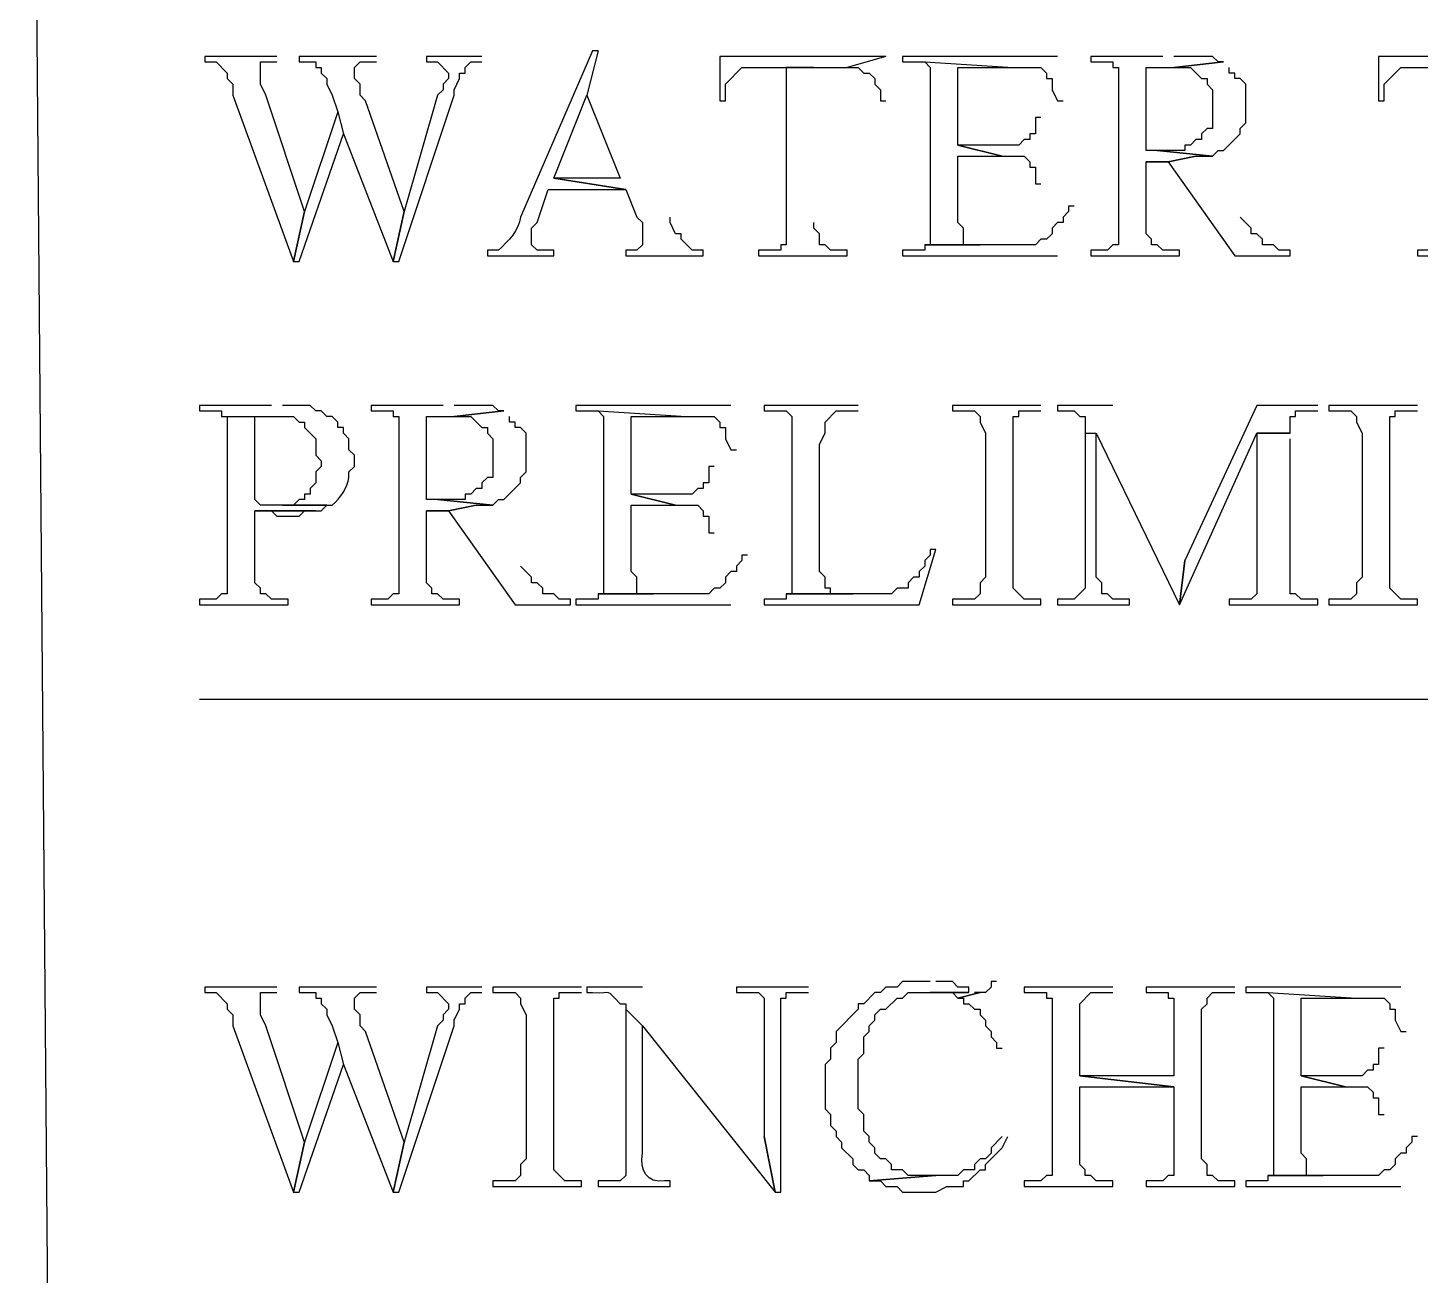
# Model space of a CAD drawing. Header units: metres. Extents: x 45 to 1207, y 17 to 774.
# Drawn here: x 935 to 995.4, y 116.9 to 170.9 of the extents above; entities that cross this region are included whole.
import ezdxf

# ---------------------------------------------------------------- set-up
doc = ezdxf.new("R2010")
doc.units = ezdxf.units.M

msp = doc.modelspace()

# ---------------------------------------------------------------- linework, layer by layer
for p, q in [((935.04, 216.72), (936.72, 17.76)), ((935.04, 216.72), (936.72, 17.76)), ((945.84, 169.68), (942.72, 169.68)), ((942.72, 169.68), (942.72, 169.44)), ((950.16, 169.68), (946.8, 169.68)), ((946.8, 169.68), (946.8, 169.44)), ((954.72, 169.68), (952.32, 169.68)), ((952.32, 169.68), (952.32, 169.44)), ((959.52, 169.92), (956.4, 162.72)), ((959.76, 169.92), (959.28, 168)), ((959.76, 169.92), (959.52, 169.92)), ((972.24, 169.68), (965.04, 169.68)), ((965.04, 169.68), (965.04, 167.76)), ((972.24, 169.68), (970.56, 169.2)), ((979.68, 169.68), (972.96, 169.68)), ((972.96, 169.68), (972.96, 169.44)), ((984.24, 169.68), (981.12, 169.68)), ((981.12, 169.68), (981.12, 169.44)), ((986.4, 169.68), (984.72, 169.68)), ((986.64, 169.44), (986.4, 169.68)), ((1000.8, 169.68), (993.6, 169.68)), ((993.6, 169.68), (993.6, 167.76)), ((942.72, 169.44), (943.2, 169.44)), ((943.2, 169.44), (943.68, 168.96)), ((945.12, 168.48), (945.12, 169.44)), ((945.12, 169.44), (945.84, 169.44)), ((946.8, 169.44), (947.52, 169.44)), ((947.52, 169.44), (947.52, 169.2)), ((947.52, 169.2), (947.76, 169.2)), ((947.76, 169.2), (947.76, 168.96)), ((949.2, 169.2), (949.44, 169.44)), ((949.2, 168.72), (949.2, 169.2)), ((949.44, 169.44), (950.16, 169.44)), ((952.32, 169.44), (952.8, 169.44)), ((952.8, 169.44), (953.28, 168.96)), ((954, 169.2), (954.24, 169.44)), ((954, 168.96), (954, 169.2)), ((954.24, 169.44), (954.72, 169.44)), ((965.28, 168.48), (966, 169.2)), ((966, 169.2), (970.56, 169.2)), ((969.12, 169.2), (967.92, 169.2)), ((967.92, 169.2), (967.92, 161.52)), ((970.56, 169.2), (971.04, 169.2)), ((971.04, 169.2), (971.28, 168.96)), ((972.96, 169.44), (973.92, 169.44)), ((973.92, 169.44), (974.16, 169.2)), ((973.92, 169.44), (977.76, 169.2)), ((975.36, 165.84), (975.36, 169.2)), ((975.36, 169.2), (977.76, 169.2)), ((977.76, 169.2), (978.96, 169.2)), ((978.96, 169.2), (979.2, 168.96)), ((981.12, 169.44), (982.08, 169.44)), ((982.08, 169.44), (982.08, 169.2)), ((982.08, 169.2), (982.32, 169.2)), ((982.32, 169.2), (982.32, 168.96)), ((983.52, 165.6), (983.52, 169.2)), ((983.52, 169.2), (984.72, 169.2)), ((986.88, 169.44), (984.72, 169.2)), ((984.72, 169.2), (986.88, 169.44)), ((984.72, 169.2), (985.44, 169.2)), ((985.44, 169.2), (985.92, 168.72)), ((986.88, 169.44), (986.64, 169.44)), ((987.12, 168.96), (987.12, 169.2)), ((993.84, 168.48), (994.56, 169.2)), ((994.56, 169.2), (999.12, 169.2)), ((943.68, 168.96), (943.68, 168.72)), ((943.68, 168.72), (943.92, 168.48)), ((943.92, 168.48), (943.92, 168)), ((945.36, 168), (945.12, 168.48)), ((947.76, 168.96), (948, 168.72)), ((948, 168.72), (948, 168.48)), ((948, 168.48), (948.24, 168)), ((949.44, 168.48), (949.2, 168.72)), ((949.44, 168), (949.44, 168.48)), ((953.28, 168.72), (953.04, 168.48)), ((953.04, 168.48), (953.04, 168.24)), ((953.28, 168.96), (953.28, 168.72)), ((953.52, 168.24), (953.76, 168.72)), ((953.76, 168.72), (953.76, 168.96)), ((953.76, 168.96), (954, 168.96)), ((965.28, 167.76), (965.28, 168.48)), ((971.28, 168.96), (971.52, 168.96)), ((971.52, 168.96), (971.76, 168.72)), ((971.76, 168.72), (971.76, 168.48)), ((971.76, 168.48), (972, 168.24)), ((979.2, 168.96), (979.2, 168.72)), ((979.2, 168.72), (979.44, 168.72)), ((979.44, 168.72), (979.44, 168.24)), ((985.92, 168.72), (986.16, 168.72)), ((986.16, 168.72), (986.16, 168.48)), ((986.16, 168.48), (986.4, 168.24)), ((987.36, 168.96), (987.12, 168.96)), ((987.36, 168.72), (987.36, 168.96)), ((987.6, 168.72), (987.36, 168.72)), ((987.84, 168.48), (987.6, 168.72)), ((993.84, 167.76), (993.84, 168.48)), ((943.92, 168), (946.56, 160.8)), ((947.04, 162.96), (945.36, 168)), ((948.24, 168), (948.48, 167.28)), ((949.68, 167.76), (949.44, 168)), ((951.12, 160.8), (953.52, 168)), ((952.8, 168), (951.36, 162.96)), ((953.04, 168.24), (952.8, 168)), ((953.52, 168), (953.52, 168.24)), ((957.84, 164.4), (959.28, 168)), ((959.28, 168), (960.72, 164.4)), ((972, 168.24), (972, 167.76)), ((979.44, 168.24), (979.68, 167.76)), ((986.4, 168.24), (986.4, 166.56)), ((948.48, 167.28), (947.04, 162.96)), ((948.48, 167.28), (948.72, 166.32)), ((951.36, 162.96), (949.68, 167.76)), ((965.04, 167.76), (965.28, 167.76)), ((972, 167.76), (972.24, 167.76)), ((979.68, 167.76), (979.92, 167.76)), ((993.6, 167.76), (993.84, 167.76)), ((978.96, 167.04), (978.72, 167.04)), ((978.72, 167.04), (978.72, 166.32)), ((987.6, 166.56), (987.84, 166.8)), ((987.84, 166.8), (987.84, 167.04)), ((946.8, 160.8), (948.72, 166.32)), ((948.72, 166.32), (950.88, 160.8)), ((978.24, 166.08), (978, 165.84)), ((978.48, 166.08), (978.24, 166.08)), ((978.72, 166.32), (978.48, 166.32)), ((978.48, 166.32), (978.48, 166.08)), ((985.68, 166.08), (985.44, 165.84)), ((985.92, 166.08), (985.68, 166.08)), ((986.16, 166.56), (985.92, 166.32)), ((985.92, 166.32), (985.92, 166.08)), ((986.4, 166.56), (986.16, 166.56)), ((986.88, 165.6), (987.6, 166.32)), ((987.6, 166.32), (987.6, 166.56)), ((978, 165.84), (975.36, 165.84)), ((975.36, 165.84), (977.28, 165.36)), ((977.28, 165.36), (975.36, 165.84)), ((984, 165.6), (983.52, 165.6)), ((985.2, 165.6), (984, 165.6)), ((984, 165.6), (986.4, 165.36)), ((986.4, 165.36), (984, 165.6)), ((985.44, 165.84), (985.2, 165.84)), ((985.2, 165.84), (985.2, 165.6)), ((986.4, 165.36), (986.64, 165.6)), ((986.64, 165.6), (986.88, 165.6)), ((975.36, 162.48), (975.36, 165.36)), ((975.36, 165.36), (977.28, 165.36)), ((977.28, 165.36), (978.24, 165.36)), ((978.24, 165.36), (978.48, 165.12)), ((978.48, 165.12), (978.48, 164.88)), ((978.48, 164.88), (978.72, 164.88)), ((978.72, 164.88), (978.72, 164.16)), ((984.48, 165.12), (983.52, 165.12)), ((983.52, 165.12), (984.24, 165.12)), ((983.52, 162), (983.52, 165.12)), ((983.52, 165.12), (984.48, 165.12)), ((985.68, 165.36), (984.48, 165.12)), ((984.48, 165.12), (985.68, 165.36)), ((984.48, 165.12), (987.36, 161.04)), ((985.68, 165.36), (986.4, 165.36)), ((960.96, 163.92), (957.84, 164.4)), ((960.72, 164.4), (957.84, 164.4)), ((957.84, 164.4), (960.96, 163.92)), ((957.12, 162.48), (957.6, 163.92)), ((957.6, 163.92), (960.96, 163.92)), ((960.96, 163.92), (961.44, 162.72)), ((978.72, 164.16), (978.96, 164.16)), ((980.4, 163.2), (980.16, 163.2)), ((980.16, 163.2), (980.16, 162.96)), ((947.04, 162.96), (946.56, 160.8)), ((946.56, 160.8), (947.04, 162.96)), ((951.36, 162.96), (950.88, 160.8)), ((950.88, 160.8), (951.36, 162.96)), ((956.88, 162.24), (957.12, 162.48)), ((961.44, 162.72), (961.68, 162.48)), ((961.68, 162.48), (961.68, 161.52)), ((962.88, 162.48), (962.88, 162.72)), ((963.12, 162), (962.88, 162.48)), ((969.12, 162.24), (969.12, 162.48)), ((975.6, 162.24), (975.36, 162.48)), ((979.68, 162.48), (979.44, 162.24)), ((979.92, 162.48), (979.68, 162.48)), ((980.16, 162.96), (979.92, 162.72)), ((979.92, 162.72), (979.92, 162.48)), ((988.08, 162.24), (987.6, 162.72)), ((956.88, 161.52), (956.88, 162.24)), ((963.36, 162), (963.12, 162)), ((963.36, 161.76), (963.36, 162)), ((969.36, 162), (969.12, 162.24)), ((969.36, 161.52), (969.36, 162)), ((975.6, 161.52), (975.6, 162.24)), ((979.44, 162), (979.2, 161.76)), ((979.44, 162.24), (979.44, 162)), ((983.76, 161.76), (983.52, 162)), ((988.08, 162), (988.08, 162.24)), ((988.32, 162), (988.08, 162)), ((988.56, 161.76), (988.32, 162)), ((955.44, 161.28), (954.96, 161.28)), ((954.96, 161.28), (954.96, 161.04)), ((957.12, 161.28), (956.88, 161.52)), ((957.84, 161.28), (957.12, 161.28)), ((957.84, 161.04), (957.84, 161.28)), ((961.44, 161.28), (960.96, 161.28)), ((960.96, 161.28), (960.96, 161.04)), ((961.68, 161.52), (961.44, 161.28)), ((963.84, 161.28), (963.36, 161.76)), ((964.32, 161.28), (963.84, 161.28)), ((964.32, 161.04), (964.32, 161.28)), ((967.68, 161.28), (966.72, 161.28)), ((966.72, 161.28), (966.72, 161.04)), ((967.92, 161.52), (967.68, 161.52)), ((967.68, 161.52), (967.68, 161.28)), ((969.6, 161.52), (969.36, 161.52)), ((969.84, 161.28), (969.6, 161.52)), ((970.56, 161.28), (969.84, 161.28)), ((970.56, 161.04), (970.56, 161.28)), ((973.92, 161.28), (972.96, 161.28)), ((972.96, 161.28), (972.96, 161.04)), ((978.72, 161.52), (973.92, 161.52)), ((973.92, 161.52), (973.92, 161.28)), ((974.16, 161.52), (973.92, 161.52)), ((973.92, 161.52), (976.32, 161.52)), ((974.16, 161.76), (974.16, 161.52)), ((976.32, 161.52), (975.6, 161.52)), ((978.96, 161.76), (978.72, 161.52)), ((979.2, 161.76), (978.96, 161.76)), ((981.84, 161.28), (981.12, 161.28)), ((981.12, 161.28), (981.12, 161.04)), ((982.08, 161.52), (981.84, 161.28)), ((982.32, 161.52), (982.08, 161.52)), ((982.32, 161.76), (982.32, 161.52)), ((983.76, 161.52), (983.76, 161.76)), ((984, 161.52), (983.76, 161.52)), ((984.24, 161.28), (984, 161.52)), ((984.96, 161.28), (984.24, 161.28)), ((984.96, 161.04), (984.96, 161.28)), ((988.56, 161.52), (988.56, 161.76)), ((989.04, 161.52), (988.56, 161.52)), ((989.28, 161.28), (989.04, 161.52)), ((989.76, 161.28), (989.28, 161.28)), ((989.76, 161.04), (989.76, 161.28)), ((996.24, 161.28), (995.28, 161.28)), ((995.28, 161.28), (995.28, 161.04)), ((946.56, 160.8), (946.8, 160.8)), ((950.88, 160.8), (951.12, 160.8)), ((954.96, 161.04), (957.84, 161.04)), ((960.96, 161.04), (964.32, 161.04)), ((966.72, 161.04), (970.56, 161.04)), ((972.96, 161.04), (979.68, 161.04)), ((981.12, 161.04), (984.96, 161.04)), ((987.36, 161.04), (989.76, 161.04)), ((995.28, 161.04), (999.12, 161.04)), ((945.6, 154.56), (942.48, 154.56)), ((942.48, 154.56), (942.48, 154.32)), ((947.28, 154.56), (946.08, 154.56)), ((947.52, 154.32), (947.28, 154.56)), ((953.04, 154.56), (949.92, 154.56)), ((949.92, 154.56), (949.92, 154.32)), ((955.2, 154.56), (953.52, 154.56)), ((955.44, 154.32), (955.2, 154.56)), ((965.52, 154.56), (958.8, 154.56)), ((958.8, 154.56), (958.8, 154.32)), ((971.04, 154.56), (966.96, 154.56)), ((966.96, 154.56), (966.96, 154.32)), ((978.96, 154.56), (975.12, 154.56)), ((975.12, 154.56), (975.12, 154.32)), ((982.08, 154.56), (979.68, 154.56)), ((979.68, 154.56), (979.68, 154.32)), ((988.32, 154.56), (985.2, 147.84)), ((990.96, 154.56), (988.32, 154.56)), ((995.28, 154.56), (991.44, 154.56)), ((991.44, 154.56), (991.44, 154.32)), ((942.48, 154.32), (943.44, 154.32)), ((943.44, 154.32), (943.44, 154.08)), ((943.44, 154.08), (943.68, 154.08)), ((943.44, 154.08), (946.56, 154.08)), ((943.68, 154.08), (943.68, 153.84)), ((944.88, 150.48), (944.88, 154.08)), ((944.88, 154.08), (945.84, 154.08)), ((946.56, 154.08), (946.8, 153.84)), ((947.76, 154.32), (947.52, 154.32)), ((948, 154.08), (947.76, 154.32)), ((948.24, 154.08), (948, 154.08)), ((948.48, 153.84), (948.24, 154.08)), ((949.92, 154.32), (950.88, 154.32)), ((950.88, 154.32), (950.88, 154.08)), ((950.88, 154.08), (951.12, 154.08)), ((951.12, 154.08), (951.12, 153.84)), ((952.32, 150.48), (952.32, 154.08)), ((952.32, 154.08), (953.52, 154.08)), ((955.68, 154.32), (953.52, 154.08)), ((953.52, 154.08), (955.68, 154.32)), ((953.52, 154.08), (954.24, 154.08)), ((954.24, 154.08), (954.72, 153.6)), ((955.68, 154.32), (955.44, 154.32)), ((955.92, 153.84), (955.92, 154.08)), ((958.8, 154.32), (959.76, 154.32)), ((959.76, 154.32), (960, 154.08)), ((959.76, 154.32), (963.6, 154.08)), ((961.2, 150.72), (961.2, 154.08)), ((961.2, 154.08), (963.6, 154.08)), ((963.6, 154.08), (964.8, 154.08)), ((964.8, 154.08), (965.04, 153.84)), ((966.96, 154.32), (967.92, 154.32)), ((967.92, 154.32), (968.16, 154.08)), ((968.16, 154.08), (968.16, 146.4)), ((969.6, 153.84), (970.08, 154.32)), ((970.08, 154.32), (971.04, 154.32)), ((975.12, 154.32), (976.08, 154.32)), ((976.08, 154.32), (976.32, 154.08)), ((976.32, 154.08), (976.32, 153.84)), ((977.76, 146.64), (977.76, 154.08)), ((977.76, 154.08), (978, 154.08)), ((978, 154.08), (978, 154.32)), ((978, 154.32), (978.96, 154.32)), ((979.68, 154.32), (980.4, 154.32)), ((980.4, 154.32), (980.64, 154.08)), ((980.64, 154.08), (980.88, 154.08)), ((980.88, 154.08), (980.88, 153.36)), ((989.76, 153.36), (989.76, 154.08)), ((989.76, 154.08), (990, 154.08)), ((990, 154.08), (990, 154.32)), ((990, 154.32), (990.96, 154.32)), ((991.44, 154.32), (992.4, 154.32)), ((992.4, 154.32), (992.64, 154.08)), ((992.64, 154.08), (992.64, 153.84)), ((994.08, 146.64), (994.08, 154.08)), ((994.08, 154.08), (994.32, 154.08)), ((994.32, 154.08), (994.32, 154.32)), ((994.32, 154.32), (995.28, 154.32)), ((946.8, 153.84), (947.04, 153.84)), ((947.04, 153.84), (947.04, 153.6)), ((947.04, 153.6), (947.52, 153.12)), ((948.48, 153.6), (948.48, 153.84)), ((948.72, 153.6), (948.48, 153.6)), ((948.72, 153.36), (948.72, 153.6)), ((948.96, 153.12), (948.72, 153.36)), ((954.72, 153.6), (954.96, 153.6)), ((954.96, 153.6), (954.96, 153.36)), ((954.96, 153.36), (955.2, 153.12)), ((956.16, 153.84), (955.92, 153.84)), ((956.16, 153.6), (956.16, 153.84)), ((956.4, 153.6), (956.16, 153.6)), ((956.64, 153.36), (956.4, 153.6)), ((965.04, 153.84), (965.04, 153.6)), ((965.04, 153.6), (965.28, 153.6)), ((965.28, 153.6), (965.28, 153.12)), ((969.36, 152.88), (969.6, 153.36)), ((969.6, 153.36), (969.6, 153.84)), ((976.32, 153.84), (976.56, 153.36)), ((976.56, 153.36), (976.56, 147.12)), ((980.88, 153.36), (980.88, 146.64)), ((980.88, 153.36), (981.36, 153.36)), ((981.36, 147.12), (981.36, 153.36)), ((981.36, 153.36), (984.96, 145.92)), ((984.96, 145.92), (988.32, 153.36)), ((989.76, 153.36), (988.32, 153.36)), ((988.32, 153.36), (988.32, 146.4)), ((988.32, 153.36), (989.76, 153.36)), ((992.64, 153.84), (992.88, 153.36)), ((992.88, 153.36), (992.88, 147.12)), ((947.52, 153.12), (947.52, 152.4)), ((948.96, 152.64), (948.96, 153.12)), ((955.2, 153.12), (955.2, 151.44)), ((965.28, 153.12), (965.52, 152.64)), ((969.36, 147.36), (969.36, 152.88)), ((989.76, 146.4), (989.76, 153.12)), ((947.52, 152.4), (947.76, 152.16)), ((947.76, 152.16), (947.76, 151.92)), ((949.2, 152.4), (948.96, 152.64)), ((949.2, 151.92), (949.2, 152.4)), ((965.52, 152.64), (965.76, 152.64)), ((947.76, 151.92), (947.52, 151.68)), ((947.52, 151.68), (947.52, 151.2)), ((948.96, 151.68), (949.2, 151.92)), ((948.96, 151.44), (948.96, 151.68)), ((956.4, 151.44), (956.64, 151.68)), ((956.64, 151.68), (956.64, 151.92)), ((964.8, 151.92), (964.56, 151.92)), ((964.56, 151.92), (964.56, 151.2)), ((947.52, 151.2), (947.28, 150.96)), ((947.28, 150.96), (947.28, 150.72)), ((954.48, 150.96), (954.24, 150.72)), ((954.72, 150.96), (954.48, 150.96)), ((954.96, 151.44), (954.72, 151.2)), ((954.72, 151.2), (954.72, 150.96)), ((955.2, 151.44), (954.96, 151.44)), ((955.68, 150.48), (956.4, 151.2)), ((956.4, 151.2), (956.4, 151.44)), ((964.08, 150.96), (963.84, 150.72)), ((964.32, 150.96), (964.08, 150.96)), ((964.56, 151.2), (964.32, 151.2)), ((964.32, 151.2), (964.32, 150.96)), ((945.12, 150.24), (944.88, 150.48)), ((946.8, 150.48), (946.56, 150.24)), ((947.04, 150.48), (946.8, 150.48)), ((947.28, 150.72), (947.04, 150.72)), ((947.04, 150.72), (947.04, 150.48)), ((952.8, 150.48), (952.32, 150.48)), ((954, 150.48), (952.8, 150.48)), ((952.8, 150.48), (955.2, 150.24)), ((955.2, 150.24), (952.8, 150.48)), ((954.24, 150.72), (954, 150.72)), ((954, 150.72), (954, 150.48)), ((955.2, 150.24), (955.44, 150.48)), ((955.44, 150.48), (955.68, 150.48)), ((963.84, 150.72), (961.2, 150.72)), ((961.2, 150.72), (963.12, 150.24)), ((963.12, 150.24), (961.2, 150.72)), ((947.52, 150), (944.88, 150)), ((944.88, 150), (945.6, 150)), ((944.88, 146.88), (944.88, 150)), ((944.88, 150), (947.76, 150)), ((948, 150.24), (945.12, 150.24)), ((945.6, 150), (945.84, 149.76)), ((945.84, 149.76), (946.8, 149.76)), ((946.56, 150.24), (946.08, 150.24)), ((946.08, 150.24), (948.24, 150.24)), ((946.8, 149.76), (947.04, 150)), ((947.04, 150), (947.28, 150)), ((947.76, 150), (948, 150.24)), ((953.28, 150), (952.32, 150)), ((952.32, 150), (953.04, 150)), ((952.32, 146.88), (952.32, 150)), ((952.32, 150), (953.28, 150)), ((954.48, 150.24), (953.28, 150)), ((953.28, 150), (954.48, 150.24)), ((953.28, 150), (956.16, 145.92)), ((954.48, 150.24), (955.2, 150.24)), ((961.2, 147.36), (961.2, 150.24)), ((961.2, 150.24), (963.12, 150.24)), ((963.12, 150.24), (964.08, 150.24)), ((964.08, 150.24), (964.32, 150)), ((964.32, 150), (964.32, 149.76)), ((964.32, 149.76), (964.56, 149.76)), ((964.56, 149.76), (964.56, 149.04)), ((964.56, 149.04), (964.8, 149.04)), ((966.24, 148.08), (966, 148.08)), ((966, 148.08), (966, 147.84)), ((973.68, 145.92), (974.4, 148.32)), ((974.16, 148.08), (973.92, 147.84)), ((974.4, 148.32), (974.16, 148.32)), ((974.16, 148.32), (974.16, 148.08)), ((956.88, 147.12), (956.4, 147.6)), ((961.44, 147.12), (961.2, 147.36)), ((965.52, 147.36), (965.28, 147.12)), ((965.76, 147.36), (965.52, 147.36)), ((966, 147.84), (965.76, 147.6)), ((965.76, 147.6), (965.76, 147.36)), ((969.6, 147.12), (969.36, 147.36)), ((973.92, 147.6), (973.68, 147.36)), ((973.68, 147.36), (973.68, 147.12)), ((973.92, 147.84), (973.92, 147.6)), ((984.96, 145.92), (985.2, 147.84)), ((985.2, 147.84), (984.96, 145.92)), ((945.12, 146.64), (944.88, 146.88)), ((952.56, 146.64), (952.32, 146.88)), ((956.88, 146.88), (956.88, 147.12)), ((957.12, 146.88), (956.88, 146.88)), ((957.36, 146.64), (957.12, 146.88)), ((961.44, 146.4), (961.44, 147.12)), ((965.28, 146.88), (965.04, 146.64)), ((965.28, 147.12), (965.28, 146.88)), ((969.6, 146.64), (969.6, 147.12)), ((973.44, 147.12), (973.2, 146.88)), ((973.2, 146.88), (973.2, 146.64)), ((973.68, 147.12), (973.44, 147.12)), ((976.56, 147.12), (976.32, 146.88)), ((976.32, 146.88), (976.32, 146.4)), ((981.6, 146.88), (981.36, 147.12)), ((981.6, 146.4), (981.6, 146.88)), ((992.88, 147.12), (992.64, 146.88)), ((992.64, 146.88), (992.64, 146.4)), ((943.2, 146.16), (942.48, 146.16)), ((942.48, 146.16), (942.48, 145.92)), ((943.44, 146.4), (943.2, 146.16)), ((943.68, 146.4), (943.44, 146.4)), ((943.68, 146.64), (943.68, 146.4)), ((945.12, 146.4), (945.12, 146.64)), ((945.36, 146.4), (945.12, 146.4)), ((945.6, 146.16), (945.36, 146.4)), ((946.32, 146.16), (945.6, 146.16)), ((946.32, 145.92), (946.32, 146.16)), ((950.64, 146.16), (949.92, 146.16)), ((949.92, 146.16), (949.92, 145.92)), ((950.88, 146.4), (950.64, 146.16)), ((951.12, 146.4), (950.88, 146.4)), ((951.12, 146.64), (951.12, 146.4)), ((952.56, 146.4), (952.56, 146.64)), ((952.8, 146.4), (952.56, 146.4)), ((953.04, 146.16), (952.8, 146.4)), ((953.76, 146.16), (953.04, 146.16)), ((953.76, 145.92), (953.76, 146.16)), ((957.36, 146.4), (957.36, 146.64)), ((957.84, 146.4), (957.36, 146.4)), ((958.08, 146.16), (957.84, 146.4)), ((958.56, 146.16), (958.08, 146.16)), ((958.56, 145.92), (958.56, 146.16)), ((959.76, 146.16), (958.8, 146.16)), ((958.8, 146.16), (958.8, 145.92)), ((964.56, 146.4), (959.76, 146.4)), ((959.76, 146.4), (959.76, 146.16)), ((960, 146.4), (959.76, 146.4)), ((959.76, 146.4), (962.16, 146.4)), ((960, 146.64), (960, 146.4)), ((962.16, 146.4), (961.44, 146.4)), ((964.8, 146.64), (964.56, 146.4)), ((965.04, 146.64), (964.8, 146.64)), ((967.92, 146.16), (966.96, 146.16)), ((966.96, 146.16), (966.96, 145.92)), ((972.48, 146.4), (967.92, 146.4)), ((967.92, 146.4), (967.92, 146.16)), ((968.16, 146.4), (967.92, 146.4)), ((967.92, 146.4), (970.8, 146.4)), ((969.84, 146.64), (969.6, 146.64)), ((969.84, 146.4), (969.84, 146.64)), ((970.8, 146.4), (969.84, 146.4)), ((972.72, 146.64), (972.48, 146.4)), ((973.2, 146.64), (972.72, 146.64)), ((976.08, 146.16), (975.12, 146.16)), ((975.12, 146.16), (975.12, 145.92)), ((976.32, 146.4), (976.08, 146.16)), ((978.24, 146.16), (977.76, 146.64)), ((978.96, 146.16), (978.24, 146.16)), ((978.96, 145.92), (978.96, 146.16)), ((980.4, 146.16), (979.68, 146.16)), ((979.68, 146.16), (979.68, 145.92)), ((980.88, 146.64), (980.4, 146.16)), ((981.84, 146.4), (981.6, 146.4)), ((982.08, 146.16), (981.84, 146.4)), ((982.8, 146.16), (982.08, 146.16)), ((982.8, 145.92), (982.8, 146.16)), ((988.08, 146.16), (987.12, 146.16)), ((987.12, 146.16), (987.12, 145.92)), ((988.32, 146.4), (988.08, 146.16)), ((990, 146.4), (989.76, 146.4)), ((990.24, 146.16), (990, 146.4)), ((990.96, 146.16), (990.24, 146.16)), ((990.96, 145.92), (990.96, 146.16)), ((992.4, 146.16), (991.44, 146.16)), ((991.44, 146.16), (991.44, 145.92)), ((992.64, 146.4), (992.4, 146.16)), ((994.56, 146.16), (994.08, 146.64)), ((995.28, 146.16), (994.56, 146.16)), ((995.28, 145.92), (995.28, 146.16)), ((942.48, 145.92), (946.32, 145.92)), ((949.92, 145.92), (953.76, 145.92)), ((956.16, 145.92), (958.56, 145.92)), ((958.8, 145.92), (965.52, 145.92)), ((966.96, 145.92), (973.68, 145.92)), ((975.12, 145.92), (978.96, 145.92)), ((979.68, 145.92), (982.8, 145.92)), ((987.12, 145.92), (990.96, 145.92)), ((991.44, 145.92), (995.28, 145.92)), ((942.48, 141.84), (1198.56, 141.84)), ((945.84, 129.36), (942.72, 129.36)), ((942.72, 129.36), (942.72, 129.12)), ((950.16, 129.36), (946.8, 129.36)), ((946.8, 129.36), (946.8, 129.12)), ((954.72, 129.36), (952.32, 129.36)), ((952.32, 129.36), (952.32, 129.12)), ((959.04, 129.36), (955.2, 129.36)), ((955.2, 129.36), (955.2, 129.12)), ((961.68, 129.36), (959.28, 129.36)), ((959.28, 129.36), (959.28, 129.12)), ((968.88, 129.36), (965.76, 129.36)), ((965.76, 129.36), (965.76, 129.12)), ((972.24, 129.36), (972, 129.12)), ((972.72, 129.36), (972.24, 129.36)), ((972.96, 129.6), (972.72, 129.36)), ((974.16, 129.6), (972.96, 129.6)), ((975.12, 129.6), (974.4, 129.6)), ((975.36, 129.36), (975.12, 129.6)), ((975.84, 129.36), (975.36, 129.36)), ((975.84, 129.12), (975.84, 129.36)), ((976.8, 129.36), (976.56, 129.12)), ((977.04, 129.6), (976.8, 129.6)), ((976.8, 129.6), (976.8, 129.36)), ((982.08, 129.36), (978.24, 129.36)), ((978.24, 129.36), (978.24, 129.12)), ((987.36, 129.36), (983.52, 129.36)), ((983.52, 129.36), (983.52, 129.12)), ((994.56, 129.36), (987.84, 129.36)), ((987.84, 129.36), (987.84, 129.12)), ((942.72, 129.12), (943.2, 129.12)), ((943.2, 129.12), (943.68, 128.64)), ((943.68, 128.64), (943.68, 128.4)), ((945.12, 128.16), (945.12, 129.12)), ((945.12, 129.12), (945.84, 129.12)), ((946.8, 129.12), (947.52, 129.12)), ((947.52, 129.12), (947.52, 128.88)), ((947.52, 128.88), (947.76, 128.88)), ((947.76, 128.88), (947.76, 128.64)), ((947.76, 128.64), (948, 128.4)), ((949.2, 128.88), (949.44, 129.12)), ((949.2, 128.4), (949.2, 128.88)), ((949.44, 129.12), (950.16, 129.12)), ((952.32, 129.12), (952.8, 129.12)), ((952.8, 129.12), (953.28, 128.64)), ((953.28, 128.64), (953.28, 128.4)), ((953.76, 128.4), (953.76, 128.64)), ((953.76, 128.64), (954, 128.64)), ((954, 128.88), (954.24, 129.12)), ((954, 128.64), (954, 128.88)), ((954.24, 129.12), (954.72, 129.12)), ((955.2, 129.12), (956.16, 129.12)), ((956.16, 129.12), (956.4, 128.88)), ((956.4, 128.88), (956.4, 128.64)), ((956.4, 128.64), (956.64, 128.16)), ((957.84, 121.44), (957.84, 128.88)), ((957.84, 128.88), (958.08, 128.88)), ((958.08, 128.88), (958.08, 129.12)), ((958.08, 129.12), (959.04, 129.12)), ((959.28, 129.12), (959.52, 129.12)), ((960.72, 128.64), (960.96, 128.64)), ((960.96, 128.64), (960.96, 128.4)), ((965.76, 129.12), (966.72, 129.12)), ((966.72, 129.12), (966.96, 128.88)), ((966.96, 128.88), (966.96, 122.88)), ((967.68, 120.48), (967.68, 128.88)), ((967.68, 128.88), (967.92, 128.88)), ((967.92, 128.88), (967.92, 129.12)), ((967.92, 129.12), (968.88, 129.12)), ((971.28, 128.64), (971.04, 128.64)), ((971.04, 128.64), (971.04, 128.4)), ((971.76, 129.12), (971.28, 128.64)), ((972, 129.12), (971.76, 129.12)), ((972.24, 128.4), (972.72, 128.88)), ((972.72, 128.88), (972.96, 128.88)), ((972.96, 128.88), (973.2, 129.12)), ((973.2, 129.12), (975.84, 129.12)), ((975.84, 129.12), (974.16, 129.12)), ((974.16, 129.12), (975.12, 129.12)), ((975.12, 129.12), (975.36, 128.88)), ((975.36, 128.88), (976.32, 129.12)), ((976.32, 129.12), (975.36, 128.88)), ((975.36, 128.88), (975.6, 128.88)), ((975.6, 128.88), (975.6, 128.64)), ((975.6, 128.64), (975.84, 128.64)), ((975.84, 128.64), (976.08, 128.4)), ((976.32, 129.12), (976.08, 129.12)), ((976.56, 129.12), (976.32, 129.12)), ((978.24, 129.12), (979.2, 129.12)), ((979.2, 129.12), (979.2, 128.88)), ((979.2, 128.88), (979.44, 128.88)), ((979.44, 128.88), (979.44, 128.64)), ((980.64, 128.64), (981.12, 129.12)), ((980.64, 125.52), (980.64, 128.64)), ((981.12, 129.12), (982.08, 129.12)), ((983.52, 129.12), (984.48, 129.12)), ((984.48, 129.12), (984.48, 128.88)), ((984.48, 128.88), (984.72, 128.88)), ((984.72, 128.88), (984.72, 125.52)), ((985.92, 128.4), (986.16, 128.64)), ((986.16, 128.88), (986.4, 129.12)), ((986.16, 128.64), (986.16, 128.88)), ((986.4, 129.12), (987.36, 129.12)), ((987.84, 129.12), (988.8, 129.12)), ((988.8, 129.12), (989.04, 128.88)), ((988.8, 129.12), (992.64, 128.88)), ((990.24, 125.52), (990.24, 128.88)), ((990.24, 128.88), (992.64, 128.88)), ((992.64, 128.88), (993.84, 128.88)), ((993.84, 128.88), (994.08, 128.64)), ((994.08, 128.64), (994.08, 128.4)), ((943.68, 128.4), (943.92, 128.16)), ((943.92, 128.16), (943.92, 127.68)), ((945.36, 127.68), (945.12, 128.16)), ((948, 128.4), (948, 128.16)), ((948, 128.16), (948.24, 127.68)), ((949.44, 128.16), (949.2, 128.4)), ((949.44, 127.68), (949.44, 128.16)), ((953.28, 128.4), (953.04, 128.16)), ((953.04, 128.16), (953.04, 127.92)), ((953.52, 127.92), (953.76, 128.4)), ((956.64, 128.16), (956.64, 121.92)), ((960.96, 128.4), (960.96, 121.2)), ((960.96, 128.4), (961.68, 127.68)), ((971.04, 128.4), (970.08, 127.44)), ((971.76, 128.16), (972, 128.4)), ((971.76, 127.92), (971.76, 128.16)), ((972, 128.4), (972.24, 128.4)), ((976.08, 128.4), (976.32, 128.4)), ((976.32, 128.4), (976.32, 128.16)), ((976.32, 128.16), (976.56, 127.92)), ((985.92, 121.92), (985.92, 128.4)), ((994.08, 128.4), (994.32, 128.4)), ((994.32, 128.4), (994.32, 127.92)), ((943.92, 127.68), (946.56, 120.48)), ((947.04, 122.64), (945.36, 127.68)), ((948.24, 127.68), (948.48, 126.96)), ((949.68, 127.44), (949.44, 127.68)), ((951.36, 122.64), (949.68, 127.44)), ((951.12, 120.48), (953.52, 127.68)), ((952.8, 127.68), (951.36, 122.64)), ((953.04, 127.92), (952.8, 127.68)), ((953.52, 127.68), (953.52, 127.92)), ((961.68, 122.16), (961.68, 127.68)), ((961.68, 127.68), (967.44, 120.48)), ((970.08, 127.44), (970.08, 126.96)), ((971.28, 127.2), (971.52, 127.44)), ((971.52, 127.68), (971.76, 127.92)), ((971.52, 127.44), (971.52, 127.68)), ((976.56, 127.92), (976.56, 127.68)), ((976.56, 127.68), (976.8, 127.44)), ((976.8, 127.44), (976.8, 127.2)), ((994.32, 127.92), (994.56, 127.44)), ((994.56, 127.44), (994.8, 127.44)), ((948.48, 126.96), (947.04, 122.64)), ((948.48, 126.96), (948.72, 126)), ((970.08, 126.96), (969.84, 126.72)), ((971.28, 126.48), (971.28, 127.2)), ((976.8, 127.2), (977.04, 126.96)), ((977.04, 126.96), (977.04, 126.72)), ((969.84, 126.24), (969.6, 126)), ((969.84, 126.72), (969.84, 126.24)), ((971.04, 126.24), (971.28, 126.48)), ((971.04, 124.08), (971.04, 126.24)), ((977.04, 126.72), (977.28, 126.72)), ((993.84, 126.72), (993.6, 126.72)), ((993.6, 126.72), (993.6, 126)), ((946.8, 120.48), (948.72, 126)), ((948.72, 126), (950.88, 120.48)), ((969.6, 126), (969.6, 124.08)), ((993.12, 125.76), (992.88, 125.52)), ((993.36, 125.76), (993.12, 125.76)), ((993.6, 126), (993.36, 126)), ((993.36, 126), (993.36, 125.76)), ((984.72, 125.04), (980.64, 125.52)), ((984.72, 125.52), (980.64, 125.52)), ((980.64, 125.52), (984.72, 125.04)), ((980.64, 121.68), (980.64, 125.04)), ((980.64, 125.04), (984.72, 125.04)), ((984.72, 125.04), (984.72, 121.2)), ((992.88, 125.52), (990.24, 125.52)), ((990.24, 125.52), (992.16, 125.04)), ((992.16, 125.04), (990.24, 125.52)), ((990.24, 122.16), (990.24, 125.04)), ((990.24, 125.04), (992.16, 125.04)), ((992.16, 125.04), (993.12, 125.04)), ((993.12, 125.04), (993.36, 124.8)), ((993.36, 124.8), (993.36, 124.56)), ((993.36, 124.56), (993.6, 124.56)), ((993.6, 124.56), (993.6, 123.84)), ((969.6, 124.08), (969.84, 123.84)), ((969.84, 123.84), (969.84, 123.36)), ((971.28, 123.84), (971.04, 124.08)), ((971.28, 123.12), (971.28, 123.84)), ((993.6, 123.84), (993.84, 123.84)), ((969.84, 123.36), (970.08, 123.12)), ((947.04, 122.64), (946.56, 120.48)), ((946.56, 120.48), (947.04, 122.64)), ((951.36, 122.64), (950.88, 120.48)), ((950.88, 120.48), (951.36, 122.64)), ((967.44, 120.48), (966.96, 122.88)), ((966.96, 122.88), (967.44, 120.48)), ((970.08, 123.12), (970.08, 122.88)), ((970.08, 122.88), (970.32, 122.64)), ((970.32, 122.64), (970.32, 122.4)), ((971.52, 122.88), (971.28, 123.12)), ((971.52, 122.64), (971.52, 122.88)), ((971.76, 122.4), (971.52, 122.64)), ((977.28, 122.88), (976.8, 122.4)), ((977.28, 122.4), (977.52, 122.88)), ((995.04, 122.64), (994.8, 122.4)), ((995.28, 122.88), (995.04, 122.88)), ((995.04, 122.88), (995.04, 122.64)), ((970.32, 122.4), (970.8, 121.92)), ((971.76, 122.16), (971.76, 122.4)), ((972, 121.92), (971.76, 122.16)), ((976.56, 121.68), (977.28, 122.4)), ((976.8, 122.16), (976.56, 121.92)), ((976.8, 122.4), (976.8, 122.16)), ((990.48, 121.92), (990.24, 122.16)), ((994.56, 122.16), (994.32, 121.92)), ((994.8, 122.16), (994.56, 122.16)), ((994.8, 122.4), (994.8, 122.16)), ((956.64, 121.92), (956.4, 121.68)), ((956.4, 121.68), (956.4, 121.2)), ((958.32, 120.96), (957.84, 121.44)), ((970.8, 121.92), (970.8, 121.68)), ((970.8, 121.68), (971.04, 121.44)), ((971.04, 121.44), (971.28, 121.44)), ((971.28, 121.44), (971.52, 121.2)), ((972.24, 121.92), (972, 121.92)), ((972.48, 121.68), (972.24, 121.92)), ((972.48, 121.44), (972.48, 121.68)), ((972.96, 121.44), (972.48, 121.44)), ((973.2, 121.2), (972.96, 121.44)), ((975.6, 121.44), (975.36, 121.2)), ((976.08, 121.44), (975.6, 121.44)), ((975.84, 120.96), (976.32, 121.44)), ((976.32, 121.92), (976.08, 121.68)), ((976.08, 121.68), (976.08, 121.44)), ((976.56, 121.92), (976.32, 121.92)), ((976.32, 121.44), (976.56, 121.44)), ((976.56, 121.44), (976.56, 121.68)), ((979.44, 121.44), (979.44, 121.2)), ((980.88, 121.44), (980.64, 121.68)), ((980.88, 121.2), (980.88, 121.44)), ((986.16, 121.68), (985.92, 121.92)), ((986.16, 121.2), (986.16, 121.68)), ((989.04, 121.44), (989.04, 121.2)), ((990.48, 121.2), (990.48, 121.92)), ((993.84, 121.44), (993.6, 121.2)), ((994.08, 121.44), (993.84, 121.44)), ((994.32, 121.68), (994.08, 121.44)), ((994.32, 121.92), (994.32, 121.68)), ((956.16, 120.96), (955.2, 120.96)), ((955.2, 120.96), (955.2, 120.72)), ((956.4, 121.2), (956.16, 120.96)), ((959.04, 120.96), (958.32, 120.96)), ((959.04, 120.72), (959.04, 120.96)), ((960.72, 120.96), (959.76, 120.96)), ((959.76, 120.96), (959.76, 120.72)), ((960.96, 121.2), (960.72, 120.96)), ((962.88, 120.96), (962.64, 120.96)), ((962.88, 120.72), (962.88, 120.96)), ((974.4, 121.2), (971.52, 120.96)), ((971.52, 121.2), (971.52, 120.96)), ((971.52, 120.96), (974.4, 121.2)), ((971.52, 120.96), (972, 120.96)), ((972, 120.96), (972.24, 120.72)), ((974.4, 121.2), (973.2, 121.2)), ((975.36, 121.2), (974.4, 121.2)), ((975.6, 120.72), (975.6, 120.96)), ((975.6, 120.96), (975.84, 120.96)), ((978.96, 120.96), (978.24, 120.96)), ((978.24, 120.96), (978.24, 120.72)), ((979.2, 121.2), (978.96, 120.96)), ((979.44, 121.2), (979.2, 121.2)), ((981.12, 121.2), (980.88, 121.2)), ((981.36, 120.96), (981.12, 121.2)), ((982.08, 120.96), (981.36, 120.96)), ((982.08, 120.72), (982.08, 120.96)), ((984.24, 120.96), (983.52, 120.96)), ((983.52, 120.96), (983.52, 120.72)), ((984.48, 121.2), (984.24, 120.96)), ((984.72, 121.2), (984.48, 121.2)), ((986.4, 121.2), (986.16, 121.2)), ((986.64, 120.96), (986.4, 121.2)), ((987.36, 120.96), (986.64, 120.96)), ((987.36, 120.72), (987.36, 120.96)), ((988.8, 120.96), (987.84, 120.96)), ((987.84, 120.96), (987.84, 120.72)), ((993.6, 121.2), (988.8, 121.2)), ((988.8, 121.2), (988.8, 120.96)), ((989.04, 121.2), (988.8, 121.2)), ((988.8, 121.2), (991.2, 121.2)), ((991.2, 121.2), (990.48, 121.2)), ((946.56, 120.48), (946.8, 120.48)), ((950.88, 120.48), (951.12, 120.48)), ((955.2, 120.72), (959.04, 120.72)), ((959.76, 120.72), (962.88, 120.72)), ((967.44, 120.48), (967.68, 120.48)), ((972.24, 120.72), (972.72, 120.72)), ((972.72, 120.72), (972.96, 120.48)), ((972.96, 120.48), (974.4, 120.48)), ((974.4, 120.48), (974.88, 120.72)), ((974.88, 120.72), (975.6, 120.72)), ((978.24, 120.72), (982.08, 120.72)), ((983.52, 120.72), (987.36, 120.72)), ((987.84, 120.72), (994.56, 120.72))]:
    msp.add_line(p, q)
for points in [[(974.16, 169.2), (974.16, 168.27), (974.16, 167.34), (974.16, 166.41), (974.16, 165.48), (974.16, 164.55), (974.16, 163.62), (974.16, 162.69), (974.16, 161.76)], [(982.32, 168.96), (982.32, 168.06), (982.32, 167.16), (982.32, 166.26), (982.32, 165.36), (982.32, 164.46), (982.32, 163.56), (982.32, 162.66), (982.32, 161.76)], [(987.84, 167.04), (987.84, 167.22), (987.84, 167.4), (987.84, 167.58), (987.84, 167.76), (987.84, 167.94), (987.84, 168.12), (987.84, 168.3), (987.84, 168.48)], [(956.4, 162.72), (956.357, 162.512), (956.283, 162.313), (956.183, 162.123), (956.062, 161.941), (955.922, 161.767), (955.769, 161.599), (955.607, 161.437), (955.44, 161.28)], [(960, 154.08), (960, 153.15), (960, 152.22), (960, 151.29), (960, 150.36), (960, 149.43), (960, 148.5), (960, 147.57), (960, 146.64)], [(943.68, 153.84), (943.68, 152.94), (943.68, 152.04), (943.68, 151.14), (943.68, 150.24), (943.68, 149.34), (943.68, 148.44), (943.68, 147.54), (943.68, 146.64)], [(951.12, 153.84), (951.12, 152.94), (951.12, 152.04), (951.12, 151.14), (951.12, 150.24), (951.12, 149.34), (951.12, 148.44), (951.12, 147.54), (951.12, 146.64)], [(956.64, 151.92), (956.64, 152.1), (956.64, 152.28), (956.64, 152.46), (956.64, 152.64), (956.64, 152.82), (956.64, 153), (956.64, 153.18), (956.64, 153.36)], [(948.24, 150.24), (948.375, 150.367), (948.5, 150.502), (948.614, 150.645), (948.714, 150.793), (948.8, 150.948), (948.871, 151.107), (948.925, 151.272), (948.96, 151.44)], [(959.52, 129.12), (959.814, 129.115), (960.006, 129.126), (960.125, 129.136), (960.204, 129.13), (960.272, 129.094), (960.36, 129.01), (960.499, 128.864), (960.72, 128.64)], [(979.44, 128.64), (979.44, 127.74), (979.44, 126.84), (979.44, 125.94), (979.44, 125.04), (979.44, 124.14), (979.44, 123.24), (979.44, 122.34), (979.44, 121.44)], [(989.04, 128.88), (989.04, 127.95), (989.04, 127.02), (989.04, 126.09), (989.04, 125.16), (989.04, 124.23), (989.04, 123.3), (989.04, 122.37), (989.04, 121.44)], [(962.64, 120.96), (962.376, 120.948), (962.153, 120.995), (961.972, 121.095), (961.831, 121.242), (961.732, 121.429), (961.674, 121.649), (961.657, 121.895), (961.68, 122.16)]]:
    msp.add_lwpolyline(points)

doc.saveas('drawing.dxf')
